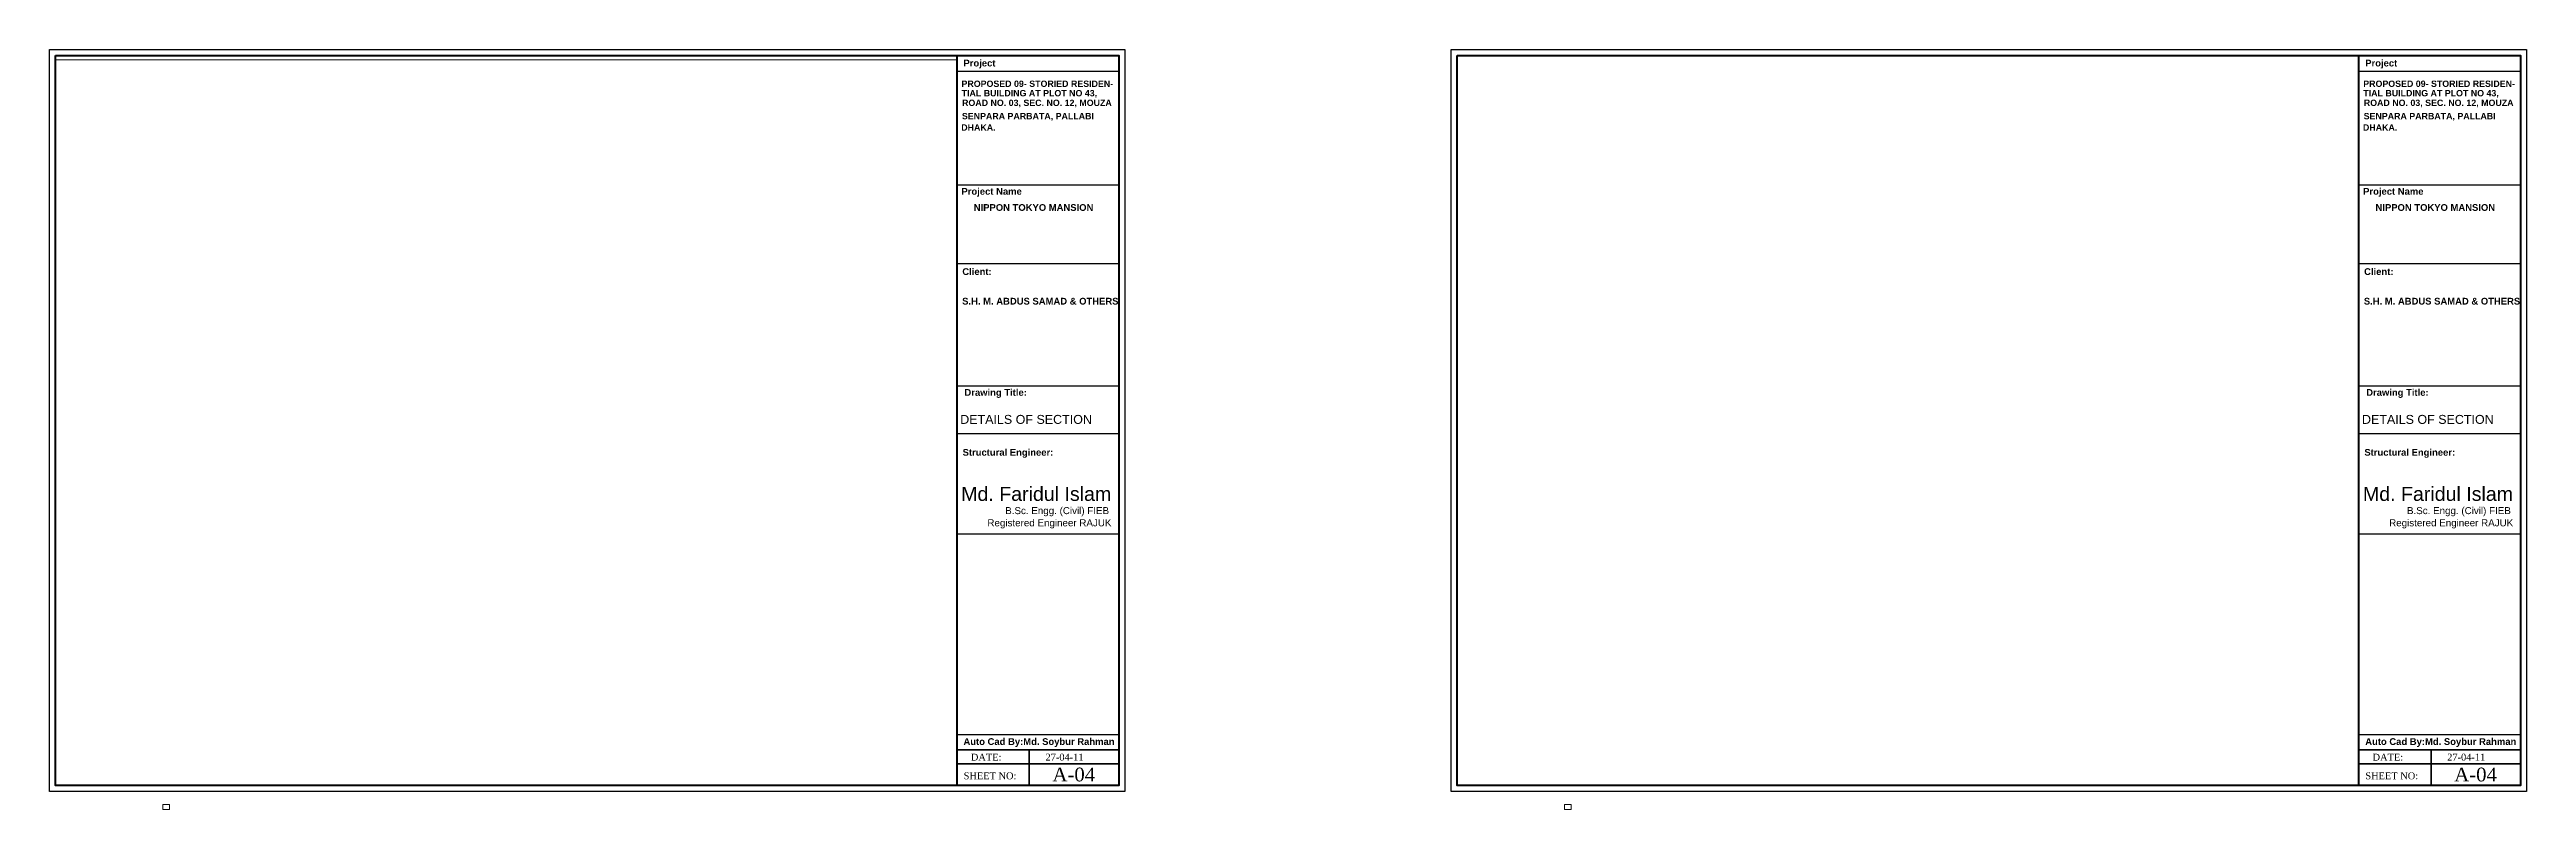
# Paper-space layout 'Layout1' of a CAD drawing. Header units: feet. Extents: x -142 to 2991, y 1 to 961.
# The model-space entities are those that its viewports show. They can reach past a viewport. Long polylines and large blocks are cut down to what shows.
import ezdxf

# ---------------------------------------------------------------- set-up
doc = ezdxf.new("R2010")
doc.units = ezdxf.units.FT
doc.header["$MEASUREMENT"] = 0
doc.layers.get('0').update_dxf_attribs({"linetype": 'CONTINUOUS'})
doc.layers.get('Defpoints').update_dxf_attribs({"linetype": 'CONTINUOUS'})
for name, color, linetype, lineweight in [('mv', 3, 'CONTINUOUS', 9), ('plantation', 94, 'CONTINUOUS', 9), ('Sheet', 250, 'CONTINUOUS', 35), ('WALL', 250, 'CONTINUOUS', 30)]:
    doc.layers.add(name, color=color, linetype=linetype, lineweight=lineweight)
doc.layers.add('Text', color=7, linetype='CONTINUOUS')
doc.styles.add('11', font='romantic.ttf')
doc.styles.add('aril', font='arial.ttf')
doc.styles.add('babu', font='')
doc.styles.add('MONOTEXT', font='arial.ttf')
doc.styles.get('babu').set_extended_font_data('Arrus BT')

msp = doc.modelspace()

# ---------------------------------------------------------------- texts
at = {"color": 1, "lineweight": 15, "ltscale": 0.5, "insert": (10083.07, 3793.64), "char_height": 8, "width": 515.4106, "attachment_point": 1, "style": 'MONOTEXT'}
msp.add_mtext('{\\fArial|b1|i0|c0|p34;\\C5;  }', dxfattribs=at)

psp = doc.layouts.get("Layout1")

# ---------------------------------------------------------------- linework, layer by layer
at = {"layer": 'Defpoints', "lineweight": -2}
for points in [[(-142.2, 961), (1217.8, 961), (1217.8, 23.6), (-142.2, 23.6)], [(1630.8, 961), (2990.8, 961), (2990.8, 23.6), (1630.8, 23.6)]]:
    psp.add_lwpolyline(points, close=True, dxfattribs=at)
at = {"layer": 'Sheet', "lineweight": 30, "ltscale": 10}
for p, q in [((1006, 933.7), (1210.2, 933.7)), ((2779, 933.7), (2983.3, 933.7)), ((1006.7, 789.9), (1210.9, 789.9)), ((2779.8, 789.9), (2984, 789.9)), ((1006, 690.8), (1210.2, 690.8)), ((2779, 690.8), (2983.3, 690.8)), ((1006, 536.2), (1210.2, 536.2)), ((2779, 536.2), (2983.3, 536.2)), ((1006, 475.9), (1210.2, 475.9)), ((1006, 475.9), (1210.2, 475.9)), ((2779, 475.9), (2983.3, 475.9)), ((2779, 475.9), (2983.3, 475.9)), ((1006, 349.2), (1210.2, 349.2)), ((2779, 349.2), (2983.3, 349.2)), ((1006, 95.4), (1210.2, 95.4)), ((2779, 95.4), (2983.3, 95.4))]:
    psp.add_line(p, q, dxfattribs=at)
at = {"layer": 'Sheet', "ltscale": 10}
for p, q in [((1006, 75.9), (1210.3, 75.9)), ((1097.1, 31.1), (1097.1, 75.9)), ((2779, 75.9), (2983.4, 75.9)), ((2870.1, 31.1), (2870.1, 75.9)), ((1006, 58.4), (1210.3, 58.4)), ((2779, 58.4), (2983.4, 58.4))]:
    psp.add_line(p, q, dxfattribs=at)
at = {"layer": 'WALL', "lineweight": 50}
for p, q in [((1006, 31.1), (1006, 953.5)), ((2779, 31.1), (2779, 953.5))]:
    psp.add_line(p, q, dxfattribs=at)
for points in [[(-134.7, 953.5), (1210.3, 953.5), (1210.3, 31.1), (-134.7, 31.1)], [(1638.3, 953.5), (2983.4, 953.5), (2983.4, 31.1), (1638.3, 31.1)]]:
    psp.add_lwpolyline(points, close=True, dxfattribs=at)

# ---------------------------------------------------------------- texts
at = {"layer": 'Text', "style": '11'}
for s, height, p in [('DATE:                 27-04-11   ', 8.688, (1023.2, 62.5)), ('DATE:                 27-04-11   ', 8.688, (2796.2, 62.5)), ('SHEET NO: ', 8.69, (1014, 38.9)), ('A-04  ', 17.38, (1126.4, 36.2)), ('SHEET NO: ', 8.69, (2787.1, 38.9)), ('A-04  ', 17.38, (2899.5, 36.2))]:
    psp.add_text(s, height=height, dxfattribs=at).set_placement(p)
at = {"layer": 'Text'}
for s, insert, char_height, width, attachment_point, style in [('{\\fArial|b1|i0|c0|p34;\\H1.005x;Project }', (1054.3, 948.2), 8.508, 220.955, 3, '11'), ('{\\fArial|b1|i0|c0|p34;\\H1.005x;Project }', (2827.4, 948.2), 8.508, 220.955, 3, '11'), ('{\\fArial|b1|i0|c0|p34;\\H1.005x; Project Name }', (1087.6, 786.1), 8.508, 220.955, 3, '11'), ('{\\fArial|b1|i0|c0|p34;\\H1.005x; Project Name }', (2860.6, 786.1), 8.508, 220.955, 3, '11'), ('{\\fArial|b1|i0|c0|p34;\\H1.005x;NIPPON TOKYO MANSION}', (1178.1, 765.7), 8.508, 220.955, 3, '11'), ('{\\fArial|b1|i0|c0|p34;\\H1.005x;NIPPON TOKYO MANSION}', (2951.2, 765.7), 8.508, 220.955, 3, '11'), ('{\\fArial|b1|i0|c0|p34;\\H1.005x;Client:}', (1049.5, 684.7), 8.508, 220.955, 3, '11'), ('{\\fArial|b1|i0|c0|p34;\\H1.005x;Client:}', (2822.6, 684.7), 8.508, 220.955, 3, '11'), ('{\\fArial|b1|i0|c0|p34;\\H1.005x;S.H. M. ABDUS SAMAD & OTHERS }', (1209.9, 647.3), 8.508, 220.955, 3, '11'), ('{\\fArial|b1|i0|c0|p34;\\H1.005x;S.H. M. ABDUS SAMAD & OTHERS }', (2982.9, 647.3), 8.508, 220.955, 3, '11'), ('{\\fArial|b1|i0|c0|p34;\\H1.005x;Drawing Title: }', (1094, 532), 8.508, 220.955, 3, '11'), ('{\\fArial|b1|i0|c0|p34;\\H1.005x;Drawing Title: }', (2867.1, 532), 8.508, 220.955, 3, '11'), ('{\\fArial|b1|i0|c0|p34; \\fArial|b0|i0|c0|p34;DETAILS OF SECTION}', (1005.3, 499.3), 11.297, 454.585, 1, 'babu'), ('{\\fArial|b1|i0|c0|p34; \\fArial|b0|i0|c0|p34;DETAILS OF SECTION}', (2778.4, 499.3), 11.297, 454.585, 1, 'babu'), ('{\\fArial|b1|i0|c0|p34;\\H1.005x;Structural Engineer: }', (1127.5, 456.3), 8.508, 220.955, 3, '11'), ('{\\fArial|b1|i0|c0|p34;\\H1.005x;Structural Engineer: }', (1127.5, 456.3), 8.508, 220.955, 3, '11'), ('{\\fArial|b1|i0|c0|p34;\\H1.005x;Structural Engineer: }', (2900.6, 456.3), 8.508, 220.955, 3, '11'), ('{\\fArial|b1|i0|c0|p34;\\H1.005x;Structural Engineer: }', (2900.6, 456.3), 8.508, 220.955, 3, '11'), ('{\\fArial|b1|i0|c0|p34;\\H1.005x;Auto Cad By:Md. Soybur Rahman }', (1204.9, 90.8), 8.508, 220.955, 3, '11'), ('{\\fArial|b1|i0|c0|p34;\\H1.005x;Auto Cad By:Md. Soybur Rahman }', (2978, 90.8), 8.508, 220.955, 3, '11')]:
    psp.add_mtext(s, dxfattribs=dict(at, insert=insert, char_height=char_height, width=width, attachment_point=attachment_point, style=style))
at = {"layer": 'Text', "attachment_point": 1, "style": 'aril'}
for s, insert, char_height in [('{\\fArial|b1|i0|c0|p34;\\H2.103x;  \\H0.7408x;TIAL BUILDING AT PLOT NO 43,}', (1003.1, 909.9), 5.135), ('{\\fArial|b1|i0|c0|p34;\\H2.103x; \\H0.7408x;PROPOSED 09- STORIED RESIDEN-}', (1007.1, 921.8), 5.135), ('{\\fArial|b1|i0|c0|p34;\\H2.103x;  \\H0.7408x;TIAL BUILDING AT PLOT NO 43,}', (2776.1, 909.9), 5.135), ('{\\fArial|b1|i0|c0|p34;\\H2.103x; \\H0.7408x;PROPOSED 09- STORIED RESIDEN-}', (2780.2, 921.8), 5.135), ('{\\fArial|b1|i0|c0|p34;\\H1.558x;SENPARA PARBATA, PALLABI  }', (1011.8, 880.9), 5.135), ('{\\fArial|b1|i0|c0|p34;\\H1.558x;ROAD NO. 03, SEC. NO. 12, MOUZA\\H1.35x; \\H0.7408x; }', (1012, 897.7), 5.135), ('{\\fArial|b1|i0|c0|p34;\\H1.558x;SENPARA PARBATA, PALLABI  }', (2784.9, 880.9), 5.135), ('{\\fArial|b1|i0|c0|p34;\\H1.558x;ROAD NO. 03, SEC. NO. 12, MOUZA\\H1.35x; \\H0.7408x; }', (2785.1, 897.7), 5.135), ('{\\fArial|b1|i0|c0|p34;\\H1.558x;DHAKA.  }', (1011, 866.5), 5.135), ('{\\fArial|b1|i0|c0|p34;\\H1.558x;DHAKA.  }', (2784, 866.5), 5.135), ('Md. Faridul Islam', (1010.9, 408.4), 17.723), ('Md. Faridul Islam', (2784, 408.4), 17.723), ('{\\H0.8x;B.Sc. Engg. (Civil) FIEB}', (1066.6, 382.8), 11.077), ('{\\H0.8x;B.Sc. Engg. (Civil) FIEB}', (2839.7, 382.8), 11.077), ('{\\H0.8x;Registered Engineer RAJUK}', (1044.1, 367.4), 11.077), ('{\\H0.8x;Registered Engineer RAJUK}', (2817.2, 367.4), 11.077)]:
    psp.add_mtext(s, dxfattribs=dict(at, insert=insert, char_height=char_height))

# ---------------------------------------------------------------- viewports
at = {"layer": 'mv', "color": 6, "lineweight": 15}
psp.add_viewport(center=(435.6, 489.6), size=(1140.7, 917.137), view_center_point=(-8759.3, -4622.27), view_height=1117.4359, status=4, dxfattribs=at)
at = {"layer": 'plantation', "color": 6, "lineweight": 15}
psp.add_viewport(center=(5.2, 4), size=(8.4, 6.4), view_center_point=(-12521.99, -2870.29), view_height=39874.8835, dxfattribs=at)
psp.add_viewport(center=(1778.3, 4), size=(8.4, 6.4), view_center_point=(-12521.99, -2870.29), view_height=39874.8835, status=3, dxfattribs=at)

doc.saveas('drawing.dxf')
